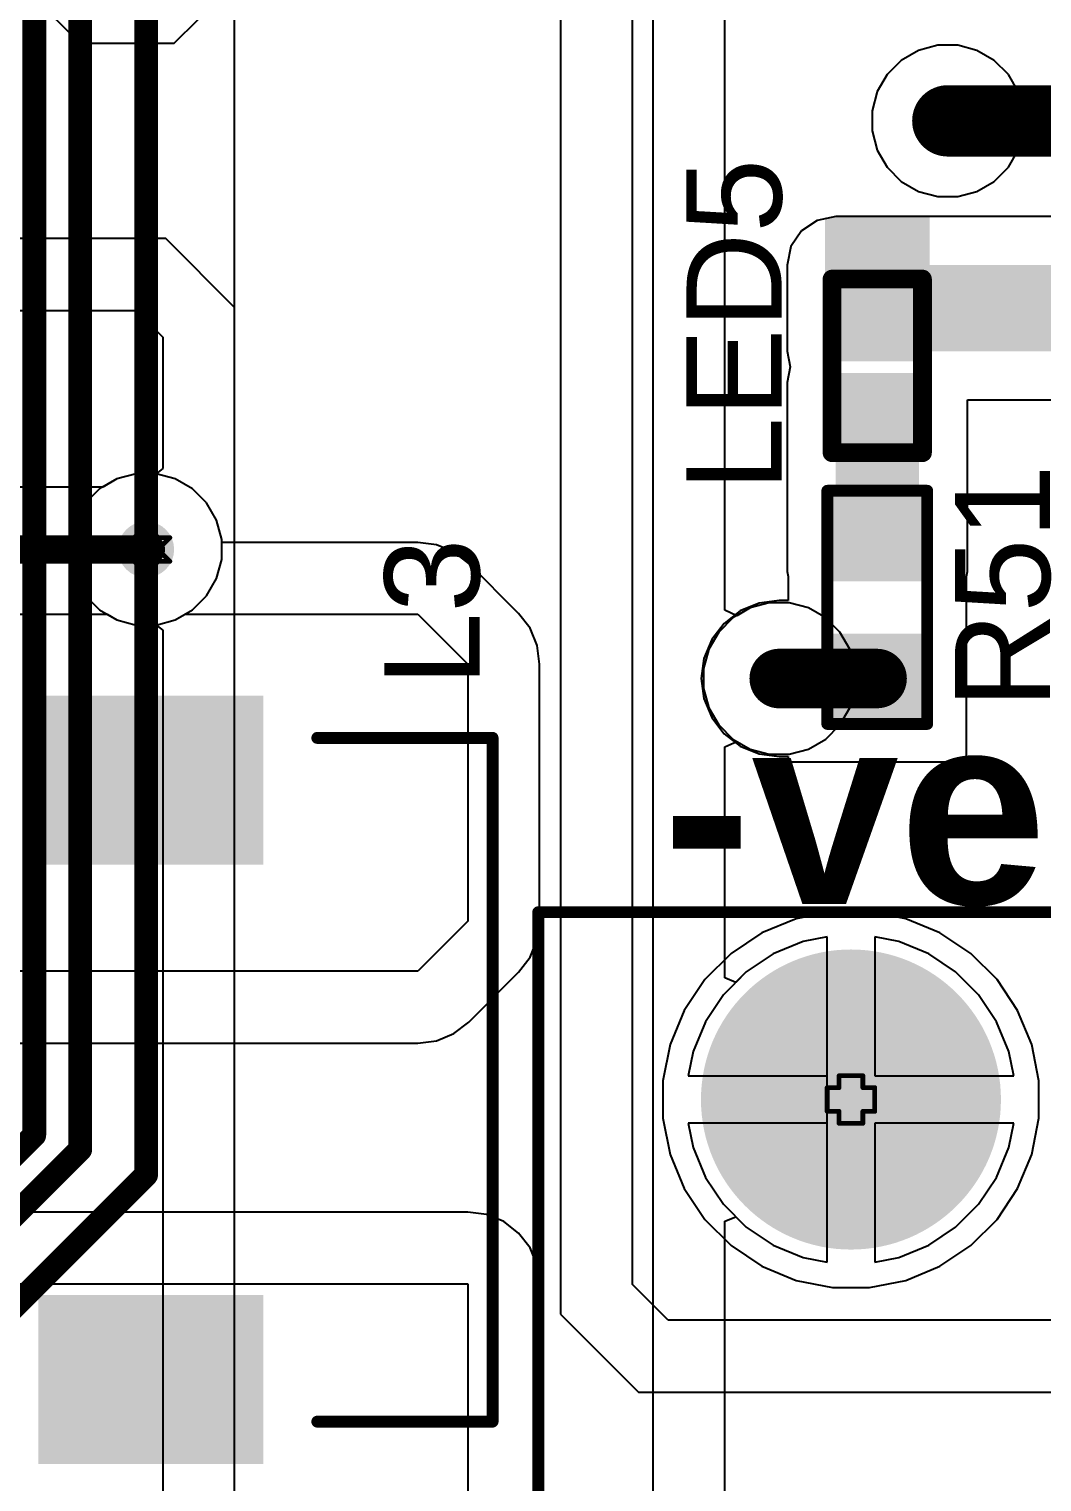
# Model space of a CAD drawing. Header units: inches. Extents: x -3 to 5437, y -3 to 5435.
# Drawn here: x 108.32 to 119.14, y 5.14 to 20.65 of the extents above; entities that cross this region are included whole.
import ezdxf

# ---------------------------------------------------------------- set-up
doc = ezdxf.new("R2010")
doc.units = ezdxf.units.IN
for name, color, linetype in [('Bottom Layer', 5, 'Continuous'), ('Bottom Solder', 6, 'Continuous'), ('Drill Drawing', 1, 'Continuous'), ('GND', 16, 'Continuous'), ('Multi-Layer', 9, 'Continuous'), ('Pad Holes', 156, 'Continuous'), ('PWR', 76, 'Continuous'), ('Top Layer', 1, 'Continuous'), ('Top Overlay', 2, 'Continuous'), ('Top Paste', 8, 'Continuous'), ('Top Solder', 216, 'Continuous'), ('Via Holes', 16, 'Continuous')]:
    doc.layers.add(name, color=color, linetype=linetype)
doc.styles.add('Arial', font='', dxfattribs={"height": 0.2})
doc.styles.add('Arial_Bold', font='', dxfattribs={"height": 0.2})
doc.styles.get('Arial').set_extended_font_data('Arial')
doc.styles.get('Arial_Bold').set_extended_font_data('Arial', bold=True)

# ---------------------------------------------------------------- blocks, each defined once
blk = doc.blocks.new('YPRH0704_4R7M_3')
at = {"layer": 'Top Layer'}
for points in [[(-4, 1.1), (-2.4, 1.1), (-2.4, -1.1), (-4, -1.1)], [(2.4, 1.1), (4, 1.1), (4, -1.1), (2.4, -1.1)]]:
    blk.add_hatch(color=1, dxfattribs=at).paths.add_polyline_path(points)
at = {"layer": 'Top Paste'}
for points in [[(-4, 1.1), (-2.4, 1.1), (-2.4, -1.1), (-4, -1.1)], [(2.4, 1.1), (4, 1.1), (4, -1.1), (2.4, -1.1)]]:
    blk.add_hatch(color=8, dxfattribs=at).paths.add_polyline_path(points)
at = {"layer": 'Top Solder'}
for points in [[(-4.102, 1.202), (-2.298, 1.202), (-2.298, -1.202), (-4.102, -1.202)], [(2.298, 1.202), (4.102, 1.202), (4.102, -1.202), (2.298, -1.202)]]:
    blk.add_hatch(color=216, dxfattribs=at).paths.add_polyline_path(points)
at = {"layer": 'Top Overlay'}
for points in [[(-3.65, 1.778, 0.127, 0.127, 0), (-3.65, 3.65, 0.127, 0.127, 0)], [(3.65, 3.65, 0.127, 0.127, 0), (-3.65, 3.65, 0.127, 0.127, 0)], [(3.65, 1.778, 0.127, 0.127, 0), (3.65, 3.65, 0.127, 0.127, 0)], [(-3.65, -3.65, 0.127, 0.127, 0), (-3.65, -1.778, 0.127, 0.127, 0)], [(3.65, -3.65, 0.127, 0.127, 0), (3.65, -1.778, 0.127, 0.127, 0)], [(3.65, -3.65, 0.127, 0.127, 0), (-3.65, -3.65, 0.127, 0.127, 0)]]:
    blk.add_lwpolyline(points, format="xyseb", dxfattribs=at)
for points in [[(-3.682, 3.65, 0.0635, 0.0635, 1), (-3.618, 3.65, 0.0635, 0.0635, 1)], [(-3.682, 3.65, 0.0635, 0.0635, 1), (-3.618, 3.65, 0.0635, 0.0635, 1)], [(3.618, 3.65, 0.0635, 0.0635, 1), (3.682, 3.65, 0.0635, 0.0635, 1)], [(3.618, 3.65, 0.0635, 0.0635, 1), (3.682, 3.65, 0.0635, 0.0635, 1)], [(-3.682, 1.778, 0.0635, 0.0635, 1), (-3.618, 1.778, 0.0635, 0.0635, 1)], [(3.618, 1.778, 0.0635, 0.0635, 1), (3.682, 1.778, 0.0635, 0.0635, 1)], [(-3.682, -1.778, 0.0635, 0.0635, 1), (-3.618, -1.778, 0.0635, 0.0635, 1)], [(3.618, -1.778, 0.0635, 0.0635, 1), (3.682, -1.778, 0.0635, 0.0635, 1)], [(-3.682, -3.65, 0.0635, 0.0635, 1), (-3.618, -3.65, 0.0635, 0.0635, 1)], [(-3.682, -3.65, 0.0635, 0.0635, 1), (-3.618, -3.65, 0.0635, 0.0635, 1)], [(3.618, -3.65, 0.0635, 0.0635, 1), (3.682, -3.65, 0.0635, 0.0635, 1)], [(3.618, -3.65, 0.0635, 0.0635, 1), (3.682, -3.65, 0.0635, 0.0635, 1)]]:
    blk.add_lwpolyline(points, format="xyseb", close=True, dxfattribs=at)
blk = doc.blocks.new('LED_0402_332')
at = {"layer": 'Top Layer'}
for points in [[(-0.785, 0.36), (-0.165, 0.36), (-0.165, -0.36), (-0.785, -0.36)], [(0.165, 0.36), (0.785, 0.36), (0.785, -0.36), (0.165, -0.36)]]:
    blk.add_hatch(color=1, dxfattribs=at).paths.add_polyline_path(points)
at = {"layer": 'Top Overlay'}
blk.add_hatch(color=2, dxfattribs=at).paths.add_polyline_path([(0.938, -0.559), (1.598, -0.559), (1.598, 0.559), (0.938, 0.559)])
at = {"layer": 'Top Paste'}
for points in [[(-0.785, 0.36), (-0.165, 0.36), (-0.165, -0.36), (-0.785, -0.36)], [(0.165, 0.36), (0.785, 0.36), (0.785, -0.36), (0.165, -0.36)]]:
    blk.add_hatch(color=8, dxfattribs=at).paths.add_polyline_path(points)
at = {"layer": 'Top Solder'}
for points in [[(-0.887, 0.462), (-0.063, 0.462), (-0.063, -0.462), (-0.887, -0.462)], [(0.063, 0.462), (0.887, 0.462), (0.887, -0.462), (0.063, -0.462)]]:
    blk.add_hatch(color=216, dxfattribs=at).paths.add_polyline_path(points)
at = {"layer": 'Top Overlay'}
for points in [[(-0.914, 0.483, 0.2, 0.2, 0), (-0.914, -0.483, 0.2, 0.2, 0)], [(-0.914, 0.483, 0.2, 0.2, 0), (0.94, 0.483, 0.2, 0.2, 0)], [(0.94, 0.483, 0.2, 0.2, 0), (0.94, -0.483, 0.2, 0.2, 0)], [(-0.914, -0.483, 0.2, 0.2, 0), (0.94, -0.483, 0.2, 0.2, 0)]]:
    blk.add_lwpolyline(points, format="xyseb", dxfattribs=at)
for points in [[(-0.964, 0.483, 0.1, 0.1, 1), (-0.864, 0.483, 0.1, 0.1, 1)], [(-0.964, 0.483, 0.1, 0.1, 1), (-0.864, 0.483, 0.1, 0.1, 1)], [(0.89, 0.483, 0.1, 0.1, 1), (0.99, 0.483, 0.1, 0.1, 1)], [(0.89, 0.483, 0.1, 0.1, 1), (0.99, 0.483, 0.1, 0.1, 1)], [(-0.964, -0.483, 0.1, 0.1, 1), (-0.864, -0.483, 0.1, 0.1, 1)], [(-0.964, -0.483, 0.1, 0.1, 1), (-0.864, -0.483, 0.1, 0.1, 1)], [(0.89, -0.483, 0.1, 0.1, 1), (0.99, -0.483, 0.1, 0.1, 1)], [(0.89, -0.483, 0.1, 0.1, 1), (0.99, -0.483, 0.1, 0.1, 1)]]:
    blk.add_lwpolyline(points, format="xyseb", close=True, dxfattribs=at)
blk = doc.blocks.new('TBP01R1_508_03BE_338')
at = {"layer": 'Bottom Layer'}
blk.add_hatch(color=5, dxfattribs=at).paths.add_polyline_path([(-4.04, 1.5), (-1.04, 1.5), (-1.04, -1.5), (-4.04, -1.5)])
h = blk.add_hatch(color=5, dxfattribs=at)
edge = h.paths.add_edge_path()
edge.add_arc((2.54, 0), 1.5, 0, 360)
h = blk.add_hatch(color=5, dxfattribs=at)
edge = h.paths.add_edge_path()
edge.add_arc((7.62, 0), 1.5, 0, 360)
at = {"layer": 'Bottom Solder'}
blk.add_hatch(color=6, dxfattribs=at).paths.add_polyline_path([(-4.142, 1.602), (-0.938, 1.602), (-0.938, -1.602), (-4.142, -1.602)])
h = blk.add_hatch(color=6, dxfattribs=at)
edge = h.paths.add_edge_path()
edge.add_arc((2.54, 0), 1.602, 0, 360)
h = blk.add_hatch(color=6, dxfattribs=at)
edge = h.paths.add_edge_path()
edge.add_arc((7.62, 0), 1.602, 0, 360)
at = {"layer": 'GND'}
blk.add_hatch(color=16, dxfattribs=at).paths.add_polyline_path([(-4.04, 1.5), (-1.04, 1.5), (-1.04, -1.5), (-4.04, -1.5)])
h = blk.add_hatch(color=16, dxfattribs=at)
edge = h.paths.add_edge_path()
edge.add_arc((2.54, 0), 1.5, 0, 360)
h = blk.add_hatch(color=16, dxfattribs=at)
edge = h.paths.add_edge_path()
edge.add_arc((7.62, 0), 1.5, 0, 360)
at = {"layer": 'Multi-Layer'}
blk.add_hatch(color=9, dxfattribs=at).paths.add_polyline_path([(-4.04, 1.5), (-1.04, 1.5), (-1.04, -1.5), (-4.04, -1.5)])
h = blk.add_hatch(color=9, dxfattribs=at)
edge = h.paths.add_edge_path()
edge.add_arc((2.54, 0), 1.5, 0, 360)
h = blk.add_hatch(color=9, dxfattribs=at)
edge = h.paths.add_edge_path()
edge.add_arc((7.62, 0), 1.5, 0, 360)
at = {"layer": 'Pad Holes'}
h = blk.add_hatch(color=7, dxfattribs=at)
edge = h.paths.add_edge_path()
edge.add_arc((-2.54, 0), 0.85, 0, 360)
h = blk.add_hatch(color=7, dxfattribs=at)
edge = h.paths.add_edge_path()
edge.add_arc((2.54, 0), 0.85, 0, 360)
h = blk.add_hatch(color=7, dxfattribs=at)
edge = h.paths.add_edge_path()
edge.add_arc((7.62, 0), 0.85, 0, 360)
at = {"layer": 'PWR'}
blk.add_hatch(color=76, dxfattribs=at).paths.add_polyline_path([(-4.04, 1.5), (-1.04, 1.5), (-1.04, -1.5), (-4.04, -1.5)])
h = blk.add_hatch(color=76, dxfattribs=at)
edge = h.paths.add_edge_path()
edge.add_arc((2.54, 0), 1.5, 0, 360)
h = blk.add_hatch(color=76, dxfattribs=at)
edge = h.paths.add_edge_path()
edge.add_arc((7.62, 0), 1.5, 0, 360)
at = {"layer": 'Top Layer'}
blk.add_hatch(color=1, dxfattribs=at).paths.add_polyline_path([(-4.04, 1.5), (-1.04, 1.5), (-1.04, -1.5), (-4.04, -1.5)])
h = blk.add_hatch(color=1, dxfattribs=at)
edge = h.paths.add_edge_path()
edge.add_arc((2.54, 0), 1.5, 0, 360)
h = blk.add_hatch(color=1, dxfattribs=at)
edge = h.paths.add_edge_path()
edge.add_arc((7.62, 0), 1.5, 0, 360)
at = {"layer": 'Top Solder'}
blk.add_hatch(color=216, dxfattribs=at).paths.add_polyline_path([(-4.142, 1.602), (-0.938, 1.602), (-0.938, -1.602), (-4.142, -1.602)])
h = blk.add_hatch(color=216, dxfattribs=at)
edge = h.paths.add_edge_path()
edge.add_arc((2.54, 0), 1.602, 0, 360)
h = blk.add_hatch(color=216, dxfattribs=at)
edge = h.paths.add_edge_path()
edge.add_arc((7.62, 0), 1.602, 0, 360)
at = {"layer": 'Top Overlay'}
for points in [[(-5.88, 10, 0.127, 0.127, 0), (-5.88, -2, 0.127, 0.127, 0)], [(10.96, 10, 0.127, 0.127, 0), (-5.88, 10, 0.127, 0.127, 0)], [(10.96, 10, 0.127, 0.127, 0), (10.96, -2, 0.127, 0.127, 0)], [(-3.2, 8.128, 0.254, 0.254, 0), (-3.683, 8.611, 0.254, 0.254, 0)], [(-1.905, 8.611, 0.254, 0.254, 0), (-2.388, 8.128, 0.254, 0.254, 0)], [(1.88, 8.128, 0.254, 0.254, 0), (1.397, 8.611, 0.254, 0.254, 0)], [(1.88, 8.128, 0.254, 0.254, 0), (1.397, 8.611, 0.254, 0.254, 0)], [(3.175, 8.611, 0.254, 0.254, 0), (2.692, 8.128, 0.254, 0.254, 0)], [(3.175, 8.611, 0.254, 0.254, 0), (2.692, 8.128, 0.254, 0.254, 0)], [(6.96, 8.128, 0.254, 0.254, 0), (6.477, 8.611, 0.254, 0.254, 0)], [(8.255, 8.611, 0.254, 0.254, 0), (7.772, 8.128, 0.254, 0.254, 0)], [(-2.388, 8.128, 0.254, 0.254, 0), (-3.2, 8.128, 0.254, 0.254, 0)], [(2.692, 8.128, 0.254, 0.254, 0), (1.88, 8.128, 0.254, 0.254, 0)], [(2.692, 8.128, 0.254, 0.254, 0), (1.88, 8.128, 0.254, 0.254, 0)], [(7.772, 8.128, 0.254, 0.254, 0), (6.96, 8.128, 0.254, 0.254, 0)], [(10.96, -2, 0.127, 0.127, 0), (-5.88, -2, 0.127, 0.127, 0)]]:
    blk.add_lwpolyline(points, format="xyseb", dxfattribs=at)
for points in [[(-5.912, 10, 0.0635, 0.0635, 1), (-5.848, 10, 0.0635, 0.0635, 1)], [(-5.912, 10, 0.0635, 0.0635, 1), (-5.848, 10, 0.0635, 0.0635, 1)], [(10.928, 10, 0.0635, 0.0635, 1), (10.992, 10, 0.0635, 0.0635, 1)], [(10.928, 10, 0.0635, 0.0635, 1), (10.992, 10, 0.0635, 0.0635, 1)], [(-3.747, 8.611, 0.127, 0.127, 1), (-3.619, 8.611, 0.127, 0.127, 1)], [(-1.968, 8.611, 0.127, 0.127, 1), (-1.841, 8.611, 0.127, 0.127, 1)], [(1.333, 8.611, 0.127, 0.127, 1), (1.46, 8.611, 0.127, 0.127, 1)], [(1.333, 8.611, 0.127, 0.127, 1), (1.46, 8.611, 0.127, 0.127, 1)], [(3.111, 8.611, 0.127, 0.127, 1), (3.239, 8.611, 0.127, 0.127, 1)], [(3.111, 8.611, 0.127, 0.127, 1), (3.239, 8.611, 0.127, 0.127, 1)], [(6.413, 8.611, 0.127, 0.127, 1), (6.54, 8.611, 0.127, 0.127, 1)], [(8.191, 8.611, 0.127, 0.127, 1), (8.319, 8.611, 0.127, 0.127, 1)], [(-3.264, 8.128, 0.127, 0.127, 1), (-3.137, 8.128, 0.127, 0.127, 1)], [(-3.264, 8.128, 0.127, 0.127, 1), (-3.137, 8.128, 0.127, 0.127, 1)], [(-2.451, 8.128, 0.127, 0.127, 1), (-2.324, 8.128, 0.127, 0.127, 1)], [(-2.451, 8.128, 0.127, 0.127, 1), (-2.324, 8.128, 0.127, 0.127, 1)], [(1.816, 8.128, 0.127, 0.127, 1), (1.943, 8.128, 0.127, 0.127, 1)], [(1.816, 8.128, 0.127, 0.127, 1), (1.943, 8.128, 0.127, 0.127, 1)], [(1.816, 8.128, 0.127, 0.127, 1), (1.943, 8.128, 0.127, 0.127, 1)], [(1.816, 8.128, 0.127, 0.127, 1), (1.943, 8.128, 0.127, 0.127, 1)], [(2.629, 8.128, 0.127, 0.127, 1), (2.756, 8.128, 0.127, 0.127, 1)], [(2.629, 8.128, 0.127, 0.127, 1), (2.756, 8.128, 0.127, 0.127, 1)], [(2.629, 8.128, 0.127, 0.127, 1), (2.756, 8.128, 0.127, 0.127, 1)], [(2.629, 8.128, 0.127, 0.127, 1), (2.756, 8.128, 0.127, 0.127, 1)], [(6.896, 8.128, 0.127, 0.127, 1), (7.023, 8.128, 0.127, 0.127, 1)], [(6.896, 8.128, 0.127, 0.127, 1), (7.023, 8.128, 0.127, 0.127, 1)], [(7.709, 8.128, 0.127, 0.127, 1), (7.836, 8.128, 0.127, 0.127, 1)], [(7.709, 8.128, 0.127, 0.127, 1), (7.836, 8.128, 0.127, 0.127, 1)], [(-2.618, -1.702, 0.2, 0.2, 1), (-2.818, -1.702, 0.2, 0.2, 1)], [(-2.868, -1.702, 0.1, 0.1, 1), (-2.768, -1.702, 0.1, 0.1, 1)], [(-2.668, -1.702, 0.1, 0.1, 1), (-2.568, -1.702, 0.1, 0.1, 1)], [(-5.912, -2, 0.0635, 0.0635, 1), (-5.848, -2, 0.0635, 0.0635, 1)], [(-5.912, -2, 0.0635, 0.0635, 1), (-5.848, -2, 0.0635, 0.0635, 1)], [(10.928, -2, 0.0635, 0.0635, 1), (10.992, -2, 0.0635, 0.0635, 1)], [(10.928, -2, 0.0635, 0.0635, 1), (10.992, -2, 0.0635, 0.0635, 1)]]:
    blk.add_lwpolyline(points, format="xyseb", close=True, dxfattribs=at)
blk = doc.blocks.new('RES_0603_425')
at = {"layer": 'Top Layer'}
for points in [[(-0.381, 0.4445), (-0.381, -0.4445), (-1.143, -0.4445), (-1.143, 0.4445)], [(1.143, 0.4445), (1.143, -0.4445), (0.381, -0.4445), (0.381, 0.4445)]]:
    blk.add_hatch(color=1, dxfattribs=at).paths.add_polyline_path(points)
at = {"layer": 'Top Paste'}
for points in [[(-0.381, 0.4445), (-0.381, -0.4445), (-1.143, -0.4445), (-1.143, 0.4445)], [(1.143, 0.4445), (1.143, -0.4445), (0.381, -0.4445), (0.381, 0.4445)]]:
    blk.add_hatch(color=8, dxfattribs=at).paths.add_polyline_path(points)
at = {"layer": 'Top Solder'}
for points in [[(-0.2794, 0.5461), (-0.2794, -0.5461), (-1.2446, -0.5461), (-1.2446, 0.5461)], [(1.2446, 0.5461), (1.2446, -0.5461), (0.2794, -0.5461), (0.2794, 0.5461)]]:
    blk.add_hatch(color=216, dxfattribs=at).paths.add_polyline_path(points)
at = {"layer": 'Top Overlay'}
for points in [[(1.2446, 0.5334, 0.127, 0.127, 0), (-1.2446, 0.5334, 0.127, 0.127, 0)], [(-1.2446, -0.5334, 0.127, 0.127, 0), (-1.2446, 0.5334, 0.127, 0.127, 0)], [(1.2446, -0.5334, 0.127, 0.127, 0), (1.2446, 0.5334, 0.127, 0.127, 0)], [(1.2446, -0.5334, 0.127, 0.127, 0), (-1.2446, -0.5334, 0.127, 0.127, 0)]]:
    blk.add_lwpolyline(points, format="xyseb", dxfattribs=at)
for points in [[(-1.27635, 0.5334, 0.0635, 0.0635, 1), (-1.21285, 0.5334, 0.0635, 0.0635, 1)], [(-1.27635, 0.5334, 0.0635, 0.0635, 1), (-1.21285, 0.5334, 0.0635, 0.0635, 1)], [(1.21285, 0.5334, 0.0635, 0.0635, 1), (1.27635, 0.5334, 0.0635, 0.0635, 1)], [(1.21285, 0.5334, 0.0635, 0.0635, 1), (1.27635, 0.5334, 0.0635, 0.0635, 1)], [(-1.27635, -0.5334, 0.0635, 0.0635, 1), (-1.21285, -0.5334, 0.0635, 0.0635, 1)], [(-1.27635, -0.5334, 0.0635, 0.0635, 1), (-1.21285, -0.5334, 0.0635, 0.0635, 1)], [(1.21285, -0.5334, 0.0635, 0.0635, 1), (1.27635, -0.5334, 0.0635, 0.0635, 1)], [(1.21285, -0.5334, 0.0635, 0.0635, 1), (1.27635, -0.5334, 0.0635, 0.0635, 1)]]:
    blk.add_lwpolyline(points, format="xyseb", close=True, dxfattribs=at)

msp = doc.modelspace()

# ---------------------------------------------------------------- hatches: boundary and pattern name
at = {"layer": 'Bottom Layer'}
h = msp.add_hatch(color=5, dxfattribs=at)
edge = h.paths.add_edge_path()
edge.add_arc((118.132, 19.67), 0.3, 0, 360)
h = msp.add_hatch(color=5, dxfattribs=at)
edge = h.paths.add_edge_path()
edge.add_arc((109.569, 15.094), 0.3, 0, 360)
h = msp.add_hatch(color=5, dxfattribs=at)
edge = h.paths.add_edge_path()
edge.add_arc((116.332, 13.716), 0.3, 0, 360)
at = {"layer": 'Bottom Solder'}
h = msp.add_hatch(color=6, dxfattribs=at)
edge = h.paths.add_edge_path()
edge.add_arc((118.132, 19.67), 0.15, 0, 360)
h = msp.add_hatch(color=6, dxfattribs=at)
edge = h.paths.add_edge_path()
edge.add_arc((109.569, 15.094), 0.15, 0, 360)
at = {"layer": 'GND'}
h = msp.add_hatch(color=16, dxfattribs=at)
edge = h.paths.add_edge_path()
edge.add_arc((118.132, 19.67), 0.3, 0, 360)
h = msp.add_hatch(color=16, dxfattribs=at)
edge = h.paths.add_edge_path()
edge.add_arc((109.569, 15.094), 0.3, 0, 360)
h = msp.add_hatch(color=16, dxfattribs=at)
edge = h.paths.add_edge_path()
edge.add_arc((116.332, 13.716), 0.3, 0, 360)
at = {"layer": 'PWR'}
h = msp.add_hatch(color=76, dxfattribs=at)
edge = h.paths.add_edge_path()
edge.add_arc((118.132, 19.67), 0.3, 0, 360)
h = msp.add_hatch(color=76, dxfattribs=at)
edge = h.paths.add_edge_path()
edge.add_arc((109.569, 15.094), 0.3, 0, 360)
h = msp.add_hatch(color=76, dxfattribs=at)
edge = h.paths.add_edge_path()
edge.add_arc((116.332, 13.716), 0.3, 0, 360)
at = {"layer": 'Top Layer'}
h = msp.add_hatch(color=1, dxfattribs=at)
edge = h.paths.add_edge_path()
edge.add_arc((118.132, 19.67), 0.3, 0, 360)
for points in [[(116.935, 17.21), (121.234, 17.21), (121.234, 18.13), (116.935, 18.13)], [(116.935, 14.857), (117.824, 14.857), (117.824, 16.876), (116.935, 16.876)]]:
    msp.add_hatch(color=1, dxfattribs=at).paths.add_polyline_path(points)
h = msp.add_hatch(color=1, dxfattribs=at)
edge = h.paths.add_edge_path()
edge.add_arc((109.569, 15.094), 0.3, 0, 360)
h = msp.add_hatch(color=1, dxfattribs=at)
edge = h.paths.add_edge_path()
edge.add_arc((116.332, 13.716), 0.3, 0, 360)
at = {"layer": 'Top Solder'}
h = msp.add_hatch(color=216, dxfattribs=at)
edge = h.paths.add_edge_path()
edge.add_arc((118.132, 19.67), 0.15, 0, 360)
h = msp.add_hatch(color=216, dxfattribs=at)
edge = h.paths.add_edge_path()
edge.add_arc((109.569, 15.094), 0.15, 0, 360)
at = {"layer": 'Via Holes'}
h = msp.add_hatch(color=7, dxfattribs=at)
edge = h.paths.add_edge_path()
edge.add_arc((118.132, 19.67), 0.15, 0, 360)
h = msp.add_hatch(color=7, dxfattribs=at)
edge = h.paths.add_edge_path()
edge.add_arc((109.569, 15.094), 0.15, 0, 360)
h = msp.add_hatch(color=7, dxfattribs=at)
edge = h.paths.add_edge_path()
edge.add_arc((116.332, 13.716), 0.15, 0, 360)

# ---------------------------------------------------------------- linework, layer by layer
at = {"layer": 'Bottom Layer'}
for p, q in [((110.515, 3.937), (110.515, 27.286)), ((114.982, 20.955), (114.982, 1.292)), ((115.751, 14.445), (115.751, 20.955)), ((115.878, 14.387), (115.751, 14.445)), ((116.02, 14.469), (115.878, 14.387)), ((116.226, 14.524), (116.02, 14.469)), ((116.438, 14.524), (116.226, 14.524)), ((116.644, 14.469), (116.438, 14.524)), ((116.828, 14.363), (116.644, 14.469)), ((116.979, 14.212), (116.828, 14.363)), ((117.085, 14.028), (116.979, 14.212)), ((117.14, 13.822), (117.085, 14.028)), ((117.14, 13.61), (117.14, 13.822)), ((117.085, 13.404), (117.14, 13.61)), ((116.979, 13.22), (117.085, 13.404)), ((116.828, 13.069), (116.979, 13.22)), ((115.751, 12.987), (115.878, 13.045)), ((115.878, 13.045), (116.02, 12.963)), ((116.644, 12.963), (116.828, 13.069)), ((115.751, 10.521), (115.751, 12.987)), ((116.02, 12.963), (116.226, 12.908)), ((116.226, 12.908), (116.438, 12.908)), ((116.438, 12.908), (116.644, 12.963)), ((116.586, 10.908), (116.267, 10.775)), ((116.844, 10.959), (116.586, 10.908)), ((116.844, 9.221), (116.844, 10.959)), ((117.609, 10.908), (117.352, 10.959)), ((117.352, 10.959), (117.352, 9.475)), ((117.929, 10.775), (117.609, 10.908)), ((116.267, 10.775), (115.98, 10.583)), ((118.216, 10.583), (117.929, 10.775)), ((115.98, 10.583), (115.868, 10.472)), ((118.46, 10.339), (118.216, 10.583)), ((115.868, 10.472), (115.751, 10.521)), ((118.652, 10.052), (118.46, 10.339)), ((118.784, 9.733), (118.652, 10.052)), ((118.836, 9.475), (118.784, 9.733)), ((117.352, 9.475), (118.836, 9.475)), ((116.844, 7.483), (116.844, 9.221)), ((118.836, 8.967), (117.352, 8.967)), ((117.352, 8.967), (117.352, 7.483)), ((118.784, 8.709), (118.836, 8.967)), ((118.652, 8.39), (118.784, 8.709)), ((118.46, 8.103), (118.652, 8.39)), ((118.216, 7.859), (118.46, 8.103)), ((115.751, 7.921), (115.868, 7.97)), ((115.751, 1.292), (115.751, 7.921)), ((115.868, 7.97), (115.98, 7.859)), ((115.98, 7.859), (116.267, 7.667)), ((117.929, 7.667), (118.216, 7.859)), ((116.267, 7.667), (116.586, 7.534)), ((117.609, 7.534), (117.929, 7.667)), ((116.586, 7.534), (116.844, 7.483)), ((117.352, 7.483), (117.609, 7.534))]:
    msp.add_line(p, q, dxfattribs=at)
for points in [[(108.375, 8.84, 0.254, 0.254, 0), (108.375, 52.106, 0.254, 0.254, 0)], [(108.866, 8.687, 0.254, 0.254, 0), (108.866, 51.87, 0.254, 0.254, 0)], [(109.569, 15.094, 0.254, 0.254, 0), (109.569, 21.51, 0.254, 0.254, 0)], [(109.569, 8.417, 0.254, 0.254, 0), (109.569, 15.094, 0.254, 0.254, 0)], [(103.582, 4.047, 0.254, 0.254, 0), (108.375, 8.84, 0.254, 0.254, 0)], [(103.489, 3.31, 0.254, 0.254, 0), (108.866, 8.687, 0.254, 0.254, 0)], [(106.646, 5.494, 0.254, 0.254, 0), (109.569, 8.417, 0.254, 0.254, 0)]]:
    msp.add_lwpolyline(points, format="xyseb", dxfattribs=at)
for points in [[(109.506, 15.094, 0.127, 0.127, 1), (109.633, 15.094, 0.127, 0.127, 1)], [(109.506, 15.094, 0.127, 0.127, 1), (109.633, 15.094, 0.127, 0.127, 1)], [(108.311, 8.84, 0.127, 0.127, 1), (108.438, 8.84, 0.127, 0.127, 1)], [(108.311, 8.84, 0.127, 0.127, 1), (108.438, 8.84, 0.127, 0.127, 1)], [(108.802, 8.687, 0.127, 0.127, 1), (108.929, 8.687, 0.127, 0.127, 1)], [(108.802, 8.687, 0.127, 0.127, 1), (108.929, 8.687, 0.127, 0.127, 1)], [(109.506, 8.417, 0.127, 0.127, 1), (109.633, 8.417, 0.127, 0.127, 1)], [(109.506, 8.417, 0.127, 0.127, 1), (109.633, 8.417, 0.127, 0.127, 1)]]:
    msp.add_lwpolyline(points, format="xyseb", close=True, dxfattribs=at)
at = {"layer": 'Drill Drawing'}
for points in [[(118.005, 19.797, 0.0508, 0.0508, 0), (118.132, 19.924, 0.0508, 0.0508, 0)], [(118.132, 19.924, 0.0508, 0.0508, 0), (118.259, 19.797, 0.0508, 0.0508, 0)], [(117.878, 19.797, 0.0508, 0.0508, 0), (118.005, 19.67, 0.0508, 0.0508, 0)], [(117.878, 19.797, 0.0508, 0.0508, 0), (118.005, 19.797, 0.0508, 0.0508, 0)], [(118.259, 19.797, 0.0508, 0.0508, 0), (118.386, 19.797, 0.0508, 0.0508, 0)], [(118.259, 19.67, 0.0508, 0.0508, 0), (118.386, 19.797, 0.0508, 0.0508, 0)], [(117.878, 19.543, 0.0508, 0.0508, 0), (118.005, 19.67, 0.0508, 0.0508, 0)], [(117.878, 19.543, 0.0508, 0.0508, 0), (118.005, 19.543, 0.0508, 0.0508, 0)], [(118.005, 19.543, 0.0508, 0.0508, 0), (118.132, 19.416, 0.0508, 0.0508, 0)], [(118.132, 19.416, 0.0508, 0.0508, 0), (118.259, 19.543, 0.0508, 0.0508, 0)], [(118.259, 19.67, 0.0508, 0.0508, 0), (118.386, 19.543, 0.0508, 0.0508, 0)], [(118.259, 19.543, 0.0508, 0.0508, 0), (118.386, 19.543, 0.0508, 0.0508, 0)], [(109.442, 15.221, 0.0508, 0.0508, 0), (109.569, 15.348, 0.0508, 0.0508, 0)], [(109.569, 15.348, 0.0508, 0.0508, 0), (109.696, 15.221, 0.0508, 0.0508, 0)], [(109.315, 15.221, 0.0508, 0.0508, 0), (109.442, 15.094, 0.0508, 0.0508, 0)], [(109.315, 15.221, 0.0508, 0.0508, 0), (109.442, 15.221, 0.0508, 0.0508, 0)], [(109.696, 15.221, 0.0508, 0.0508, 0), (109.823, 15.221, 0.0508, 0.0508, 0)], [(109.696, 15.094, 0.0508, 0.0508, 0), (109.823, 15.221, 0.0508, 0.0508, 0)], [(109.315, 14.967, 0.0508, 0.0508, 0), (109.442, 15.094, 0.0508, 0.0508, 0)], [(109.696, 15.094, 0.0508, 0.0508, 0), (109.823, 14.967, 0.0508, 0.0508, 0)], [(109.315, 14.967, 0.0508, 0.0508, 0), (109.442, 14.967, 0.0508, 0.0508, 0)], [(109.442, 14.967, 0.0508, 0.0508, 0), (109.569, 14.84, 0.0508, 0.0508, 0)], [(109.569, 14.84, 0.0508, 0.0508, 0), (109.696, 14.967, 0.0508, 0.0508, 0)], [(109.696, 14.967, 0.0508, 0.0508, 0), (109.823, 14.967, 0.0508, 0.0508, 0)], [(116.205, 13.843, 0.0508, 0.0508, 0), (116.332, 13.97, 0.0508, 0.0508, 0)], [(116.332, 13.97, 0.0508, 0.0508, 0), (116.459, 13.843, 0.0508, 0.0508, 0)], [(116.078, 13.843, 0.0508, 0.0508, 0), (116.205, 13.716, 0.0508, 0.0508, 0)], [(116.078, 13.843, 0.0508, 0.0508, 0), (116.205, 13.843, 0.0508, 0.0508, 0)], [(116.459, 13.843, 0.0508, 0.0508, 0), (116.586, 13.843, 0.0508, 0.0508, 0)], [(116.459, 13.716, 0.0508, 0.0508, 0), (116.586, 13.843, 0.0508, 0.0508, 0)], [(116.078, 13.589, 0.0508, 0.0508, 0), (116.205, 13.716, 0.0508, 0.0508, 0)], [(116.459, 13.716, 0.0508, 0.0508, 0), (116.586, 13.589, 0.0508, 0.0508, 0)], [(116.078, 13.589, 0.0508, 0.0508, 0), (116.205, 13.589, 0.0508, 0.0508, 0)], [(116.205, 13.589, 0.0508, 0.0508, 0), (116.332, 13.462, 0.0508, 0.0508, 0)], [(116.332, 13.462, 0.0508, 0.0508, 0), (116.459, 13.589, 0.0508, 0.0508, 0)], [(116.459, 13.589, 0.0508, 0.0508, 0), (116.586, 13.589, 0.0508, 0.0508, 0)], [(116.971, 9.348, 0.0508, 0.0508, 0), (116.971, 9.475, 0.0508, 0.0508, 0)], [(116.971, 9.475, 0.0508, 0.0508, 0), (117.225, 9.475, 0.0508, 0.0508, 0)], [(117.225, 9.348, 0.0508, 0.0508, 0), (117.225, 9.475, 0.0508, 0.0508, 0)], [(116.844, 9.094, 0.0508, 0.0508, 0), (116.844, 9.348, 0.0508, 0.0508, 0)], [(116.844, 9.348, 0.0508, 0.0508, 0), (116.971, 9.348, 0.0508, 0.0508, 0)], [(117.225, 9.348, 0.0508, 0.0508, 0), (117.352, 9.348, 0.0508, 0.0508, 0)], [(117.352, 9.094, 0.0508, 0.0508, 0), (117.352, 9.348, 0.0508, 0.0508, 0)], [(116.844, 9.094, 0.0508, 0.0508, 0), (116.971, 9.094, 0.0508, 0.0508, 0)], [(116.971, 8.967, 0.0508, 0.0508, 0), (116.971, 9.094, 0.0508, 0.0508, 0)], [(117.225, 9.094, 0.0508, 0.0508, 0), (117.352, 9.094, 0.0508, 0.0508, 0)], [(117.225, 8.967, 0.0508, 0.0508, 0), (117.225, 9.094, 0.0508, 0.0508, 0)], [(116.971, 8.967, 0.0508, 0.0508, 0), (117.225, 8.967, 0.0508, 0.0508, 0)]]:
    msp.add_lwpolyline(points, format="xyseb", dxfattribs=at)
for points in [[(118.119, 19.924, 0.0254, 0.0254, 1), (118.145, 19.924, 0.0254, 0.0254, 1)], [(118.119, 19.924, 0.0254, 0.0254, 1), (118.145, 19.924, 0.0254, 0.0254, 1)], [(117.865, 19.797, 0.0254, 0.0254, 1), (117.891, 19.797, 0.0254, 0.0254, 1)], [(117.865, 19.797, 0.0254, 0.0254, 1), (117.891, 19.797, 0.0254, 0.0254, 1)], [(117.992, 19.797, 0.0254, 0.0254, 1), (118.018, 19.797, 0.0254, 0.0254, 1)], [(117.992, 19.797, 0.0254, 0.0254, 1), (118.018, 19.797, 0.0254, 0.0254, 1)], [(118.246, 19.797, 0.0254, 0.0254, 1), (118.272, 19.797, 0.0254, 0.0254, 1)], [(118.246, 19.797, 0.0254, 0.0254, 1), (118.272, 19.797, 0.0254, 0.0254, 1)], [(118.373, 19.797, 0.0254, 0.0254, 1), (118.399, 19.797, 0.0254, 0.0254, 1)], [(118.373, 19.797, 0.0254, 0.0254, 1), (118.399, 19.797, 0.0254, 0.0254, 1)], [(117.865, 19.543, 0.0254, 0.0254, 1), (117.891, 19.543, 0.0254, 0.0254, 1)], [(117.865, 19.543, 0.0254, 0.0254, 1), (117.891, 19.543, 0.0254, 0.0254, 1)], [(117.992, 19.67, 0.0254, 0.0254, 1), (118.018, 19.67, 0.0254, 0.0254, 1)], [(117.992, 19.67, 0.0254, 0.0254, 1), (118.018, 19.67, 0.0254, 0.0254, 1)], [(117.992, 19.543, 0.0254, 0.0254, 1), (118.018, 19.543, 0.0254, 0.0254, 1)], [(117.992, 19.543, 0.0254, 0.0254, 1), (118.018, 19.543, 0.0254, 0.0254, 1)], [(118.246, 19.67, 0.0254, 0.0254, 1), (118.272, 19.67, 0.0254, 0.0254, 1)], [(118.246, 19.67, 0.0254, 0.0254, 1), (118.272, 19.67, 0.0254, 0.0254, 1)], [(118.246, 19.543, 0.0254, 0.0254, 1), (118.272, 19.543, 0.0254, 0.0254, 1)], [(118.246, 19.543, 0.0254, 0.0254, 1), (118.272, 19.543, 0.0254, 0.0254, 1)], [(118.373, 19.543, 0.0254, 0.0254, 1), (118.399, 19.543, 0.0254, 0.0254, 1)], [(118.373, 19.543, 0.0254, 0.0254, 1), (118.399, 19.543, 0.0254, 0.0254, 1)], [(118.119, 19.416, 0.0254, 0.0254, 1), (118.145, 19.416, 0.0254, 0.0254, 1)], [(118.119, 19.416, 0.0254, 0.0254, 1), (118.145, 19.416, 0.0254, 0.0254, 1)], [(109.557, 15.348, 0.0254, 0.0254, 1), (109.582, 15.348, 0.0254, 0.0254, 1)], [(109.557, 15.348, 0.0254, 0.0254, 1), (109.582, 15.348, 0.0254, 0.0254, 1)], [(109.303, 15.221, 0.0254, 0.0254, 1), (109.328, 15.221, 0.0254, 0.0254, 1)], [(109.303, 15.221, 0.0254, 0.0254, 1), (109.328, 15.221, 0.0254, 0.0254, 1)], [(109.43, 15.221, 0.0254, 0.0254, 1), (109.455, 15.221, 0.0254, 0.0254, 1)], [(109.43, 15.221, 0.0254, 0.0254, 1), (109.455, 15.221, 0.0254, 0.0254, 1)], [(109.684, 15.221, 0.0254, 0.0254, 1), (109.709, 15.221, 0.0254, 0.0254, 1)], [(109.684, 15.221, 0.0254, 0.0254, 1), (109.709, 15.221, 0.0254, 0.0254, 1)], [(109.811, 15.221, 0.0254, 0.0254, 1), (109.836, 15.221, 0.0254, 0.0254, 1)], [(109.811, 15.221, 0.0254, 0.0254, 1), (109.836, 15.221, 0.0254, 0.0254, 1)], [(109.43, 15.094, 0.0254, 0.0254, 1), (109.455, 15.094, 0.0254, 0.0254, 1)], [(109.43, 15.094, 0.0254, 0.0254, 1), (109.455, 15.094, 0.0254, 0.0254, 1)], [(109.684, 15.094, 0.0254, 0.0254, 1), (109.709, 15.094, 0.0254, 0.0254, 1)], [(109.684, 15.094, 0.0254, 0.0254, 1), (109.709, 15.094, 0.0254, 0.0254, 1)], [(109.303, 14.967, 0.0254, 0.0254, 1), (109.328, 14.967, 0.0254, 0.0254, 1)], [(109.303, 14.967, 0.0254, 0.0254, 1), (109.328, 14.967, 0.0254, 0.0254, 1)], [(109.43, 14.967, 0.0254, 0.0254, 1), (109.455, 14.967, 0.0254, 0.0254, 1)], [(109.43, 14.967, 0.0254, 0.0254, 1), (109.455, 14.967, 0.0254, 0.0254, 1)], [(109.684, 14.967, 0.0254, 0.0254, 1), (109.709, 14.967, 0.0254, 0.0254, 1)], [(109.684, 14.967, 0.0254, 0.0254, 1), (109.709, 14.967, 0.0254, 0.0254, 1)], [(109.811, 14.967, 0.0254, 0.0254, 1), (109.836, 14.967, 0.0254, 0.0254, 1)], [(109.811, 14.967, 0.0254, 0.0254, 1), (109.836, 14.967, 0.0254, 0.0254, 1)], [(109.557, 14.84, 0.0254, 0.0254, 1), (109.582, 14.84, 0.0254, 0.0254, 1)], [(109.557, 14.84, 0.0254, 0.0254, 1), (109.582, 14.84, 0.0254, 0.0254, 1)], [(116.319, 13.97, 0.0254, 0.0254, 1), (116.345, 13.97, 0.0254, 0.0254, 1)], [(116.319, 13.97, 0.0254, 0.0254, 1), (116.345, 13.97, 0.0254, 0.0254, 1)], [(116.065, 13.843, 0.0254, 0.0254, 1), (116.091, 13.843, 0.0254, 0.0254, 1)], [(116.065, 13.843, 0.0254, 0.0254, 1), (116.091, 13.843, 0.0254, 0.0254, 1)], [(116.192, 13.843, 0.0254, 0.0254, 1), (116.218, 13.843, 0.0254, 0.0254, 1)], [(116.192, 13.843, 0.0254, 0.0254, 1), (116.218, 13.843, 0.0254, 0.0254, 1)], [(116.446, 13.843, 0.0254, 0.0254, 1), (116.472, 13.843, 0.0254, 0.0254, 1)], [(116.446, 13.843, 0.0254, 0.0254, 1), (116.472, 13.843, 0.0254, 0.0254, 1)], [(116.573, 13.843, 0.0254, 0.0254, 1), (116.599, 13.843, 0.0254, 0.0254, 1)], [(116.573, 13.843, 0.0254, 0.0254, 1), (116.599, 13.843, 0.0254, 0.0254, 1)], [(116.192, 13.716, 0.0254, 0.0254, 1), (116.218, 13.716, 0.0254, 0.0254, 1)], [(116.192, 13.716, 0.0254, 0.0254, 1), (116.218, 13.716, 0.0254, 0.0254, 1)], [(116.446, 13.716, 0.0254, 0.0254, 1), (116.472, 13.716, 0.0254, 0.0254, 1)], [(116.446, 13.716, 0.0254, 0.0254, 1), (116.472, 13.716, 0.0254, 0.0254, 1)], [(116.065, 13.589, 0.0254, 0.0254, 1), (116.091, 13.589, 0.0254, 0.0254, 1)], [(116.065, 13.589, 0.0254, 0.0254, 1), (116.091, 13.589, 0.0254, 0.0254, 1)], [(116.192, 13.589, 0.0254, 0.0254, 1), (116.218, 13.589, 0.0254, 0.0254, 1)], [(116.192, 13.589, 0.0254, 0.0254, 1), (116.218, 13.589, 0.0254, 0.0254, 1)], [(116.446, 13.589, 0.0254, 0.0254, 1), (116.472, 13.589, 0.0254, 0.0254, 1)], [(116.446, 13.589, 0.0254, 0.0254, 1), (116.472, 13.589, 0.0254, 0.0254, 1)], [(116.573, 13.589, 0.0254, 0.0254, 1), (116.599, 13.589, 0.0254, 0.0254, 1)], [(116.573, 13.589, 0.0254, 0.0254, 1), (116.599, 13.589, 0.0254, 0.0254, 1)], [(116.319, 13.462, 0.0254, 0.0254, 1), (116.345, 13.462, 0.0254, 0.0254, 1)], [(116.319, 13.462, 0.0254, 0.0254, 1), (116.345, 13.462, 0.0254, 0.0254, 1)], [(116.958, 9.475, 0.0254, 0.0254, 1), (116.984, 9.475, 0.0254, 0.0254, 1)], [(116.958, 9.475, 0.0254, 0.0254, 1), (116.984, 9.475, 0.0254, 0.0254, 1)], [(117.212, 9.475, 0.0254, 0.0254, 1), (117.238, 9.475, 0.0254, 0.0254, 1)], [(117.212, 9.475, 0.0254, 0.0254, 1), (117.238, 9.475, 0.0254, 0.0254, 1)], [(116.831, 9.348, 0.0254, 0.0254, 1), (116.857, 9.348, 0.0254, 0.0254, 1)], [(116.831, 9.348, 0.0254, 0.0254, 1), (116.857, 9.348, 0.0254, 0.0254, 1)], [(116.958, 9.348, 0.0254, 0.0254, 1), (116.984, 9.348, 0.0254, 0.0254, 1)], [(116.958, 9.348, 0.0254, 0.0254, 1), (116.984, 9.348, 0.0254, 0.0254, 1)], [(117.212, 9.348, 0.0254, 0.0254, 1), (117.238, 9.348, 0.0254, 0.0254, 1)], [(117.212, 9.348, 0.0254, 0.0254, 1), (117.238, 9.348, 0.0254, 0.0254, 1)], [(117.339, 9.348, 0.0254, 0.0254, 1), (117.365, 9.348, 0.0254, 0.0254, 1)], [(117.339, 9.348, 0.0254, 0.0254, 1), (117.365, 9.348, 0.0254, 0.0254, 1)], [(116.831, 9.094, 0.0254, 0.0254, 1), (116.857, 9.094, 0.0254, 0.0254, 1)], [(116.831, 9.094, 0.0254, 0.0254, 1), (116.857, 9.094, 0.0254, 0.0254, 1)], [(116.958, 9.094, 0.0254, 0.0254, 1), (116.984, 9.094, 0.0254, 0.0254, 1)], [(116.958, 9.094, 0.0254, 0.0254, 1), (116.984, 9.094, 0.0254, 0.0254, 1)], [(117.212, 9.094, 0.0254, 0.0254, 1), (117.238, 9.094, 0.0254, 0.0254, 1)], [(117.212, 9.094, 0.0254, 0.0254, 1), (117.238, 9.094, 0.0254, 0.0254, 1)], [(117.339, 9.094, 0.0254, 0.0254, 1), (117.365, 9.094, 0.0254, 0.0254, 1)], [(117.339, 9.094, 0.0254, 0.0254, 1), (117.365, 9.094, 0.0254, 0.0254, 1)], [(116.958, 8.967, 0.0254, 0.0254, 1), (116.984, 8.967, 0.0254, 0.0254, 1)], [(116.958, 8.967, 0.0254, 0.0254, 1), (116.984, 8.967, 0.0254, 0.0254, 1)], [(117.212, 8.967, 0.0254, 0.0254, 1), (117.238, 8.967, 0.0254, 0.0254, 1)], [(117.212, 8.967, 0.0254, 0.0254, 1), (117.238, 8.967, 0.0254, 0.0254, 1)]]:
    msp.add_lwpolyline(points, format="xyseb", close=True, dxfattribs=at)
at = {"layer": 'GND'}
for p, q in [((109.257, 15.847), (109.073, 15.741)), ((109.463, 15.902), (109.257, 15.847)), ((109.676, 15.902), (109.463, 15.902)), ((109.881, 15.847), (109.676, 15.902)), ((110.065, 15.741), (109.881, 15.847)), ((109.073, 15.741), (108.923, 15.591)), ((110.216, 15.591), (110.065, 15.741)), ((108.923, 15.591), (108.816, 15.406)), ((110.322, 15.406), (110.216, 15.591)), ((108.816, 15.406), (108.761, 15.201)), ((110.377, 15.201), (110.322, 15.406)), ((108.761, 15.201), (108.761, 14.988)), ((110.377, 14.988), (110.377, 15.201)), ((108.761, 14.988), (108.816, 14.783)), ((110.322, 14.783), (110.377, 14.988)), ((108.816, 14.783), (108.923, 14.598)), ((110.216, 14.598), (110.322, 14.783)), ((108.923, 14.598), (109.073, 14.448)), ((110.065, 14.448), (110.216, 14.598)), ((109.073, 14.448), (109.257, 14.341)), ((109.881, 14.341), (110.065, 14.448)), ((116.02, 14.469), (115.836, 14.363)), ((116.226, 14.524), (116.02, 14.469)), ((116.438, 14.524), (116.226, 14.524)), ((116.644, 14.469), (116.438, 14.524)), ((116.828, 14.363), (116.644, 14.469)), ((109.257, 14.341), (109.463, 14.286)), ((109.463, 14.286), (109.676, 14.286)), ((109.676, 14.286), (109.881, 14.341)), ((115.836, 14.363), (115.685, 14.212)), ((116.979, 14.212), (116.828, 14.363)), ((115.685, 14.212), (115.579, 14.028)), ((117.085, 14.028), (116.979, 14.212)), ((115.579, 14.028), (115.524, 13.822)), ((117.14, 13.822), (117.085, 14.028)), ((115.524, 13.822), (115.524, 13.61)), ((117.14, 13.61), (117.14, 13.822)), ((115.524, 13.61), (115.579, 13.404)), ((117.085, 13.404), (117.14, 13.61)), ((115.579, 13.404), (115.685, 13.22)), ((116.979, 13.22), (117.085, 13.404)), ((115.685, 13.22), (115.836, 13.069)), ((116.828, 13.069), (116.979, 13.22)), ((115.836, 13.069), (116.02, 12.963)), ((116.644, 12.963), (116.828, 13.069)), ((116.02, 12.963), (116.226, 12.908)), ((116.226, 12.908), (116.438, 12.908)), ((116.438, 12.908), (116.644, 12.963)), ((116.586, 10.908), (116.267, 10.775)), ((116.844, 10.959), (116.586, 10.908)), ((116.844, 9.475), (116.844, 10.959)), ((117.609, 10.908), (117.352, 10.959)), ((117.352, 10.959), (117.352, 9.475)), ((117.929, 10.775), (117.609, 10.908)), ((116.267, 10.775), (115.98, 10.583)), ((118.216, 10.583), (117.929, 10.775)), ((115.98, 10.583), (115.735, 10.339)), ((118.46, 10.339), (118.216, 10.583)), ((115.735, 10.339), (115.543, 10.052)), ((118.652, 10.052), (118.46, 10.339)), ((115.543, 10.052), (115.411, 9.733)), ((118.784, 9.733), (118.652, 10.052)), ((115.411, 9.733), (115.36, 9.475)), ((118.836, 9.475), (118.784, 9.733)), ((115.36, 9.475), (116.844, 9.475)), ((117.352, 9.475), (118.836, 9.475)), ((116.844, 8.967), (115.36, 8.967)), ((115.36, 8.967), (115.411, 8.709)), ((116.844, 7.483), (116.844, 8.967)), ((118.836, 8.967), (117.352, 8.967)), ((117.352, 8.967), (117.352, 7.483)), ((118.784, 8.709), (118.836, 8.967)), ((115.411, 8.709), (115.543, 8.39)), ((118.652, 8.39), (118.784, 8.709)), ((115.543, 8.39), (115.735, 8.103)), ((118.46, 8.103), (118.652, 8.39)), ((115.735, 8.103), (115.98, 7.859)), ((118.216, 7.859), (118.46, 8.103)), ((115.98, 7.859), (116.267, 7.667)), ((117.929, 7.667), (118.216, 7.859)), ((116.267, 7.667), (116.586, 7.534)), ((117.609, 7.534), (117.929, 7.667)), ((116.586, 7.534), (116.844, 7.483)), ((117.352, 7.483), (117.609, 7.534))]:
    msp.add_line(p, q, dxfattribs=at)
at = {"layer": 'PWR'}
for p, q in [((113.995, 21.887), (113.995, 6.928)), ((114.764, 7.246), (114.764, 21.568)), ((118.026, 20.478), (117.82, 20.423)), ((118.238, 20.478), (118.026, 20.478)), ((118.444, 20.423), (118.238, 20.478)), ((117.82, 20.423), (117.636, 20.316)), ((118.628, 20.316), (118.444, 20.423)), ((117.636, 20.316), (117.485, 20.166)), ((118.779, 20.166), (118.628, 20.316)), ((117.485, 20.166), (117.379, 19.982)), ((118.885, 19.982), (118.779, 20.166)), ((117.379, 19.982), (117.324, 19.776)), ((118.94, 19.776), (118.885, 19.982)), ((117.324, 19.776), (117.324, 19.563)), ((118.94, 19.563), (118.94, 19.776)), ((117.324, 19.563), (117.379, 19.358)), ((118.885, 19.358), (118.94, 19.563)), ((117.379, 19.358), (117.485, 19.174)), ((118.779, 19.174), (118.885, 19.358)), ((117.485, 19.174), (117.636, 19.023)), ((118.628, 19.023), (118.779, 19.174)), ((117.636, 19.023), (117.82, 18.917)), ((118.444, 18.917), (118.628, 19.023)), ((117.82, 18.917), (118.026, 18.862)), ((118.026, 18.862), (118.238, 18.862)), ((118.238, 18.862), (118.444, 18.917)), ((109.779, 18.415), (72.187, 18.415)), ((110.515, 17.678), (109.779, 18.415)), ((72.187, 17.646), (109.46, 17.646)), ((109.46, 17.646), (109.747, 17.36)), ((110.515, 4.257), (110.515, 17.678)), ((109.747, 17.36), (109.747, 15.957)), ((109.257, 15.847), (109.073, 15.741)), ((109.463, 15.902), (109.257, 15.847)), ((109.676, 15.902), (109.463, 15.902)), ((109.747, 15.957), (109.676, 15.902)), ((109.073, 15.741), (108.923, 15.591)), ((108.923, 15.591), (108.816, 15.406)), ((108.816, 15.406), (108.761, 15.201)), ((108.761, 15.201), (108.761, 14.988)), ((108.761, 14.988), (108.816, 14.783)), ((108.816, 14.783), (108.923, 14.598)), ((108.923, 14.598), (109.073, 14.448)), ((109.073, 14.448), (109.257, 14.341)), ((109.257, 14.341), (109.463, 14.286)), ((109.463, 14.286), (109.676, 14.286)), ((109.676, 14.286), (109.747, 14.232)), ((109.747, 14.232), (109.747, 4.257)), ((116.9, 11.229), (116.512, 11.152)), ((117.296, 11.229), (116.9, 11.229)), ((117.684, 11.152), (117.296, 11.229)), ((116.512, 11.152), (116.147, 11)), ((118.049, 11), (117.684, 11.152)), ((116.147, 11), (115.818, 10.781)), ((118.378, 10.781), (118.049, 11)), ((115.818, 10.781), (115.538, 10.501)), ((118.658, 10.501), (118.378, 10.781)), ((115.538, 10.501), (115.318, 10.172)), ((118.877, 10.172), (118.658, 10.501)), ((115.318, 10.172), (115.167, 9.807)), ((119.029, 9.807), (118.877, 10.172)), ((115.167, 9.807), (115.09, 9.419)), ((119.106, 9.419), (119.029, 9.807)), ((115.09, 9.419), (115.09, 9.023)), ((119.106, 9.023), (119.106, 9.419)), ((115.09, 9.023), (115.167, 8.635)), ((119.029, 8.635), (119.106, 9.023)), ((115.167, 8.635), (115.318, 8.27)), ((118.877, 8.27), (119.029, 8.635)), ((115.318, 8.27), (115.538, 7.941)), ((118.658, 7.941), (118.877, 8.27)), ((115.538, 7.941), (115.818, 7.661)), ((118.378, 7.661), (118.658, 7.941)), ((115.818, 7.661), (116.147, 7.442)), ((118.049, 7.442), (118.378, 7.661)), ((116.147, 7.442), (116.512, 7.29)), ((117.684, 7.29), (118.049, 7.442)), ((115.145, 6.865), (114.764, 7.246)), ((116.512, 7.29), (116.9, 7.213)), ((116.9, 7.213), (117.296, 7.213)), ((117.296, 7.213), (117.684, 7.29)), ((113.995, 6.928), (114.827, 6.096)), ((190.906, 6.865), (115.145, 6.865)), ((114.827, 6.096), (191.224, 6.096))]:
    msp.add_line(p, q, dxfattribs=at)
at = {"layer": 'Top Layer'}
for p, q in [((108.358, 21.003), (108.862, 20.499)), ((109.87, 20.499), (110.374, 21.003)), ((108.862, 20.499), (109.87, 20.499)), ((116.935, 18.648), (116.737, 18.608)), ((120.752, 18.648), (116.935, 18.648)), ((116.568, 18.496), (116.456, 18.328)), ((116.737, 18.608), (116.568, 18.496)), ((116.456, 18.328), (116.417, 18.13)), ((116.417, 18.13), (116.417, 17.21)), ((116.417, 17.21), (116.45, 17.043)), ((116.45, 17.043), (116.417, 16.876)), ((116.417, 16.876), (116.417, 14.857)), ((118.342, 14.857), (118.342, 16.692)), ((118.342, 16.692), (121.234, 16.692)), ((109.257, 15.847), (109.107, 15.76)), ((109.463, 15.902), (109.257, 15.847)), ((109.676, 15.902), (109.463, 15.902)), ((109.881, 15.847), (109.676, 15.902)), ((110.065, 15.741), (109.881, 15.847)), ((109.107, 15.76), (103.369, 15.76)), ((110.216, 15.591), (110.065, 15.741)), ((110.322, 15.406), (110.216, 15.591)), ((110.377, 15.201), (110.322, 15.406)), ((110.377, 15.17), (110.377, 15.201)), ((112.471, 15.17), (110.377, 15.17)), ((112.67, 15.144), (112.471, 15.17)), ((112.855, 15.067), (112.67, 15.144)), ((113.015, 14.945), (112.855, 15.067)), ((113.548, 14.412), (113.015, 14.945)), ((113.015, 14.945), (113.015, 14.945)), ((116.417, 14.857), (116.427, 14.807)), ((116.427, 14.807), (116.427, 14.549)), ((118.332, 14.807), (118.342, 14.857)), ((118.332, 14.349), (118.332, 14.807)), ((115.916, 14.437), (115.743, 14.305)), ((116.117, 14.52), (115.916, 14.437)), ((116.332, 14.549), (116.117, 14.52)), ((116.427, 14.549), (116.332, 14.549)), ((106.09, 14.402), (109.153, 14.402)), ((109.153, 14.402), (109.257, 14.341)), ((109.257, 14.341), (109.463, 14.286)), ((109.463, 14.286), (109.676, 14.286)), ((109.676, 14.286), (109.881, 14.341)), ((109.881, 14.341), (109.986, 14.402)), ((109.986, 14.402), (112.471, 14.402)), ((112.471, 14.402), (113.005, 13.868)), ((113.67, 14.253), (113.548, 14.412)), ((115.743, 14.305), (115.611, 14.132)), ((118.332, 12.825), (118.332, 14.349)), ((113.747, 14.067), (113.67, 14.253)), ((115.611, 14.132), (115.528, 13.931)), ((113.773, 13.868), (113.747, 14.067)), ((113.005, 13.868), (113.005, 11.125)), ((113.773, 11.125), (113.773, 13.868)), ((113.773, 13.868), (113.773, 13.868)), ((115.528, 13.931), (115.499, 13.716)), ((115.499, 13.716), (115.528, 13.501)), ((115.528, 13.501), (115.611, 13.3)), ((115.611, 13.3), (115.743, 13.127)), ((115.743, 13.127), (115.916, 12.995)), ((115.916, 12.995), (116.117, 12.912)), ((116.117, 12.912), (116.332, 12.883)), ((116.332, 12.883), (116.427, 12.883)), ((116.427, 12.883), (116.427, 12.825)), ((116.427, 12.825), (118.332, 12.825)), ((113.005, 11.125), (112.471, 10.592)), ((113.747, 10.926), (113.773, 11.125)), ((113.67, 10.741), (113.747, 10.926)), ((116.586, 10.908), (116.267, 10.775)), ((116.844, 10.959), (116.586, 10.908)), ((116.844, 9.475), (116.844, 10.959)), ((117.609, 10.908), (117.352, 10.959)), ((117.352, 10.959), (117.352, 9.475)), ((117.929, 10.775), (117.609, 10.908)), ((113.548, 10.582), (113.67, 10.741)), ((116.267, 10.775), (115.98, 10.583)), ((118.216, 10.583), (117.929, 10.775)), ((112.471, 10.592), (106.577, 10.592)), ((113.015, 10.048), (113.548, 10.582)), ((115.98, 10.583), (115.735, 10.339)), ((118.46, 10.339), (118.216, 10.583)), ((115.735, 10.339), (115.543, 10.052)), ((118.652, 10.052), (118.46, 10.339)), ((112.855, 9.926), (113.015, 10.048)), ((115.543, 10.052), (115.411, 9.733)), ((118.784, 9.733), (118.652, 10.052)), ((106.577, 9.823), (112.471, 9.823)), ((112.471, 9.823), (112.67, 9.849)), ((112.67, 9.849), (112.855, 9.926)), ((115.411, 9.733), (115.36, 9.475)), ((118.836, 9.475), (118.784, 9.733)), ((115.36, 9.475), (116.844, 9.475)), ((117.352, 9.475), (118.836, 9.475)), ((116.844, 8.967), (115.36, 8.967)), ((115.36, 8.967), (115.411, 8.709)), ((116.844, 7.483), (116.844, 8.967)), ((118.836, 8.967), (117.352, 8.967)), ((117.352, 8.967), (117.352, 7.483)), ((118.784, 8.709), (118.836, 8.967)), ((115.411, 8.709), (115.543, 8.39)), ((118.652, 8.39), (118.784, 8.709)), ((115.543, 8.39), (115.735, 8.103)), ((118.46, 8.103), (118.652, 8.39)), ((115.735, 8.103), (115.98, 7.859)), ((118.216, 7.859), (118.46, 8.103)), ((113.005, 8.02), (106.317, 8.02)), ((113.204, 7.994), (113.005, 8.02)), ((113.389, 7.917), (113.204, 7.994)), ((113.548, 7.795), (113.389, 7.917)), ((113.67, 7.636), (113.548, 7.795)), ((115.98, 7.859), (116.267, 7.667)), ((117.929, 7.667), (118.216, 7.859)), ((113.747, 7.451), (113.67, 7.636)), ((116.267, 7.667), (116.586, 7.534)), ((117.609, 7.534), (117.929, 7.667)), ((113.773, 7.252), (113.747, 7.451)), ((116.586, 7.534), (116.844, 7.483)), ((117.352, 7.483), (117.609, 7.534)), ((106.317, 7.252), (113.005, 7.252)), ((113.005, 7.252), (113.005, 2.159)), ((113.773, 2.159), (113.773, 7.252))]:
    msp.add_line(p, q, dxfattribs=at)
for points in [[(118.132, 19.67, 0.762, 0.762, 0), (119.869, 19.67, 0.762, 0.762, 0)], [(103.369, 15.094, 0.305, 0.305, 0), (109.569, 15.094, 0.305, 0.305, 0)], [(109.569, 15.094, 0.305, 0.305, 0), (109.62, 15.094, 0.305, 0.305, 0)], [(116.332, 13.716, 0.635, 0.635, 0), (117.377, 13.716, 0.635, 0.635, 0)], [(117.377, 13.716, 0.254, 0.254, 0), (117.379, 13.714, 0.254, 0.254, 0)]]:
    msp.add_lwpolyline(points, format="xyseb", dxfattribs=at)
for points in [[(117.942, 19.67, 0.381, 0.381, 1), (118.323, 19.67, 0.381, 0.381, 1)], [(109.493, 15.094, 0.152, 0.152, 1), (109.646, 15.094, 0.152, 0.152, 1)], [(109.493, 15.094, 0.152, 0.152, 1), (109.646, 15.094, 0.152, 0.152, 1)], [(109.544, 15.094, 0.152, 0.152, 1), (109.696, 15.094, 0.152, 0.152, 1)], [(116.173, 13.716, 0.318, 0.318, 1), (116.491, 13.716, 0.318, 0.318, 1)], [(117.219, 13.716, 0.318, 0.318, 1), (117.536, 13.716, 0.318, 0.318, 1)], [(117.314, 13.716, 0.127, 0.127, 1), (117.441, 13.716, 0.127, 0.127, 1)], [(117.316, 13.714, 0.127, 0.127, 1), (117.443, 13.714, 0.127, 0.127, 1)]]:
    msp.add_lwpolyline(points, format="xyseb", close=True, dxfattribs=at)

# ---------------------------------------------------------------- block references
for name, p, rotation in [('LED_0402_332', (117.379, 17.041), 90), ('RES_0603_425', (117.379, 14.476), 270), ('YPRH0704_4R7M_3', (109.62, 9.432), 270), ('TBP01R1_508_03BE_338', (124.718, 9.221), 180)]:
    msp.add_blockref(name, p, dxfattribs=dict(rotation=rotation))

# ---------------------------------------------------------------- texts
at = {"layer": 'Top Overlay'}
for s, height, rotation, style, p in [('LED5', 1.016, 90, 'Arial', (116.357, 15.715)), ('R51', 1.016, 90, 'Arial', (119.224, 13.396)), ('L3', 1.016, 90, 'Arial', (113.131, 13.632)), ('-ve', 2.032, 360, 'Arial_Bold', (115.087, 11.308))]:
    msp.add_text(s, height=height, rotation=rotation, dxfattribs=dict(at, style=style)).set_placement(p)

doc.saveas('drawing.dxf')
